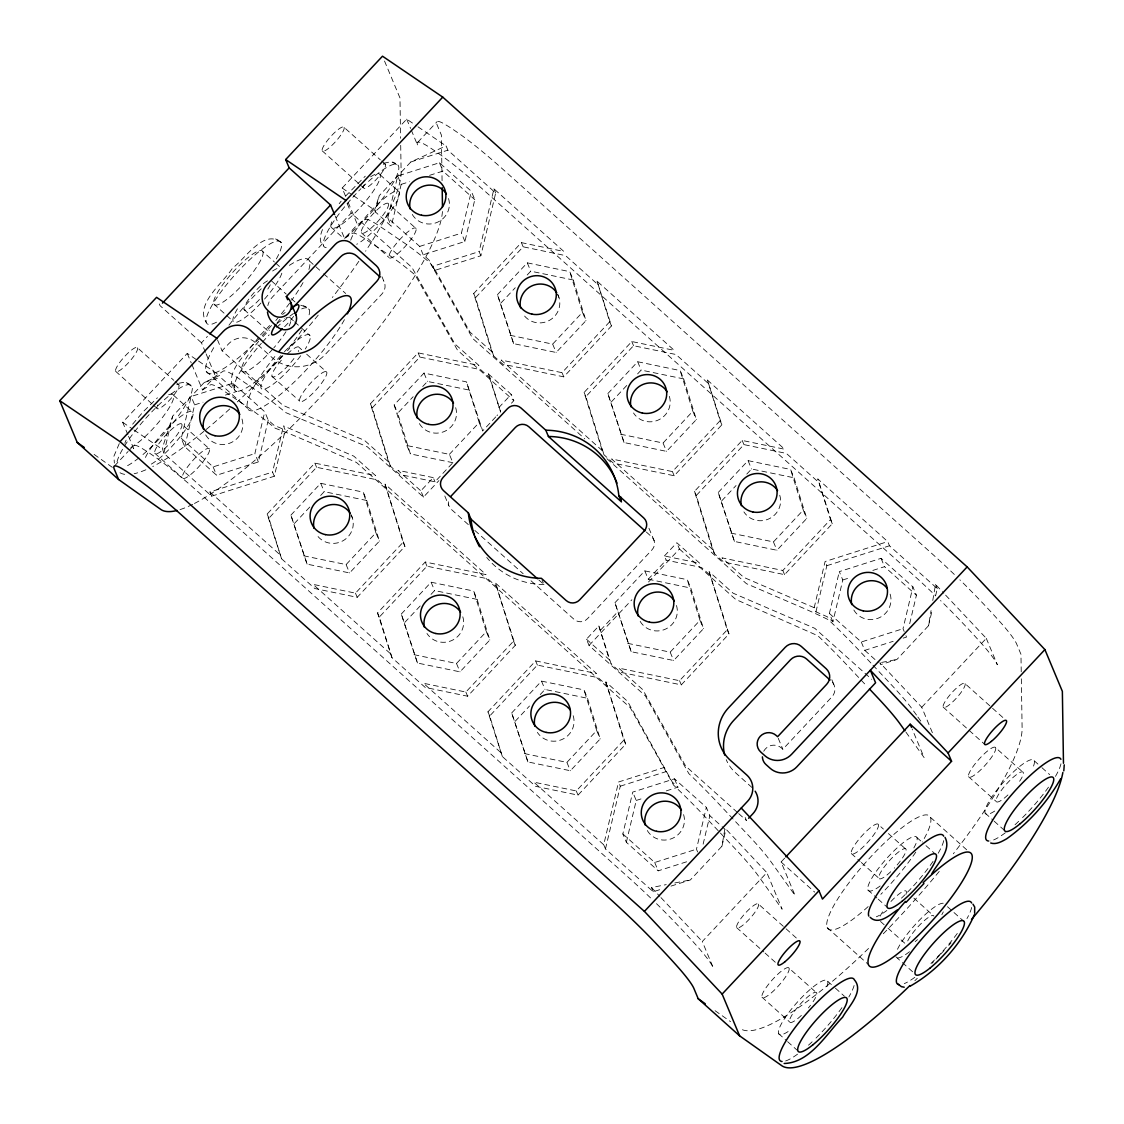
<?xml version="1.0" encoding="UTF-8"?>
<svg xmlns="http://www.w3.org/2000/svg" width="1124" height="1124" viewBox="0 0 1124 1124"><rect width="100%" height="100%" fill="white"/><g stroke="black" fill="none" stroke-linecap="round" stroke-linejoin="round"><path stroke-width="0.75" stroke-dasharray="5 3.75" d="M671 886.105L690.347 879.951L721.945 846.217L724.727 829.765M932.386 732.707L921.75 707.263L879.923 662.767L880.696 664.635L896.896 659.479L928.508 625.745L931.065 610.599M932.765 600.497L935.533 584.424L943.795 593.205M666.293 790.889L677.983 787.165L672.307 782.079L627.614 701.418L605.794 681.875L625.703 744.2L578.003 795.118L535.586 786.322L502.358 756.564L487.942 711.829L535.642 660.912L596.479 673.515L495.403 582.977L515.312 645.302L467.612 696.22L425.181 687.424L391.953 657.666L377.538 612.931L425.237 562.014L486.074 574.617L384.998 484.079L404.907 546.404L357.207 597.322L314.79 588.526L281.562 558.769L267.147 514.033L314.846 463.116L375.669 475.719L353.849 456.175L283.473 425.884L285.215 430.071L274.312 476.239L211.677 496.162L163.865 453.337L162.334 448.237L172.646 416.189L204.259 382.455L219.672 375.43L220.445 377.299L236.391 391.573L224.702 395.297M163.865 453.337L172.646 416.189M268.257 420.123L258.365 461.964L216.623 475.241L184.743 446.692L181.259 438.346L191.136 396.505L232.893 383.228L264.758 411.777L268.257 420.123L273.933 425.209L285.215 430.071M184.743 446.692L194.635 404.865L191.136 396.505M258.365 461.964L254.881 453.604L264.758 411.777M274.312 476.239L272.556 472.052L283.473 425.884M397.699 176.032L401.184 184.378L391.307 226.219L375.374 211.944L379.209 195.717L410.808 161.982L445.216 146.289L446.144 146.008L447.886 150.18L495.684 193.005L480.861 255.752L434.777 270.42L428.848 259.855L423.172 254.769L419.673 246.409L387.808 217.859L397.699 176.032L439.442 162.741L471.321 191.291L474.806 199.65L464.929 241.477L423.172 254.769M464.929 241.477L461.43 233.132L471.321 191.291M480.861 255.752L479.119 251.579L493.942 188.832L563.827 251.439L521.396 242.629L473.696 293.547L491.862 351.714L493.605 355.887L502.934 364.232L563.77 376.849L611.47 325.932L597.055 281.197L674.217 350.337L631.8 341.541L584.101 392.445L602.267 450.612L604.01 454.784L613.339 463.13L674.161 475.747L721.861 424.83L707.446 380.095L784.622 449.235L742.191 440.439L694.491 491.357L712.658 549.51L714.414 553.682L723.73 562.028L784.566 574.645L832.266 523.728L817.851 478.993L887.735 541.599L889.477 545.772L937.29 588.597L935.294 597.041M659.718 889.702L653.269 891.754L605.471 848.929L603.714 844.756L618.551 781.995L664.621 767.341M605.471 848.929L620.293 786.182L618.551 781.995M686.609 861.799L658.214 870.833L626.349 842.283L622.851 833.938L632.728 792.097L674.484 778.82L706.35 807.369L709.848 815.715L720.877 825.606M626.349 842.283L636.226 800.457L632.728 792.097M697.639 851.978L696.473 849.196L706.35 807.369M703.132 844.166L709.848 815.715M721.945 846.217L725.781 829.99L722.114 826.702M909.681 623.694L916.411 595.242L912.913 586.883L881.047 558.333L839.291 571.624L842.789 579.97L832.898 621.811L827.222 616.725L815.94 611.863L814.197 607.691L825.1 561.522L887.735 541.599M815.94 611.863L826.842 565.695L825.1 561.522M832.898 621.811L829.4 613.451L839.291 571.624M904.188 631.505L903.022 628.723L912.913 586.883M928.508 625.745L932.499 608.857M375.374 211.944L374.587 210.076L379.209 195.717M322.518 229.535C320.368 234.368 318.387 242.264 323.656 245.875M119.27 443.587L113.889 456.274L114.367 463.102M132.646 424.155L143.268 411.679L157.444 397.798M339.195 203.683L341.12 201.196M345.475 196.194L365.272 176.187M258.351 337.355C250.216 350.702 222.44 372.072 234.354 389.522M127.883 434.707L122.685 422.301L187.244 353.4L197.107 360.102M345.475 195.998L342.16 188.045L406.705 119.144L416.568 125.86M205.467 352.332L201.477 342.792L207.448 336.399M495.796 416.878L482.688 430.885L466.502 381.893L423.987 373.084L394.173 404.907L406.874 445.54L449.375 454.349L452.874 462.709L434.988 481.803L399.652 474.469L390.337 466.123L388.581 461.95L364.527 440.397L282.869 405.258L222.088 350.8L228.537 343.916A18.982 18.434 -22.7 0 1 255.246 342.497L271.811 357.334A37.949 36.853 -22.7 0 0 325.229 354.496L382.034 293.87A11.38 11.057 -22.7 0 0 383.382 280.382M347.246 203.613L351.18 213.012L272.43 297.059A18.982 18.434 -22.7 0 0 267.821 305.616M114.451 466.038L128.108 451.455M129.26 450.232L133.812 445.371M417.819 142.214L437.194 121.547M191.895 364.527L202.531 389.972L215.443 376.189L223.367 371.089A94.894 9.498 43.1 0 1 237.459 377.65L262.047 394.355A94.894 9.498 43.1 0 1 285.974 412.691L367.155 446.664L423.467 497.103L438.922 480.608M335.233 216.117L344.548 238.4L357.46 224.617L365.37 219.517A94.894 9.498 43.1 0 1 379.462 226.065L404.05 242.77A94.894 9.498 43.1 0 1 430.127 262.89A104.939 2.796 61.1 0 1 443.896 287.182L472.656 338.422L584.775 438.852M388.581 461.95L370.414 403.797L418.128 352.88L478.95 365.483L454.897 343.944L411.96 267.456L351.18 213.012M281.562 558.769L268.889 518.206L316.589 467.289L377.425 479.906L386.74 488.252M390.337 466.123L372.17 407.97L419.87 357.053L480.707 369.67L490.022 378.015L500.573 411.791L496.991 415.613M493.605 355.887L475.452 297.734L523.152 246.816L565.569 255.612L598.797 285.37M290.905 515.143L320.719 483.32L363.221 492.129L366.719 500.489L379.406 541.122L349.592 572.945L307.091 564.136L290.905 515.143L307.091 564.136M497.454 294.671L527.268 262.847L569.77 271.657L573.268 280.002L585.969 320.649L556.155 352.472L513.64 343.649L497.454 294.671L513.64 343.649M294.39 523.489L311.095 505.674M320.635 495.487L324.204 491.666L366.719 500.489M452.874 462.709L410.358 453.885L397.671 413.253L413.168 396.702M422.708 386.53L427.485 381.429L469.987 390.239M500.953 303.016L515.256 287.744M527.184 275.015L530.767 271.193L573.268 280.002M303.592 555.776L346.094 564.585L375.908 532.762L363.221 492.129M449.375 454.349L479.189 422.526L466.502 381.893M510.141 335.303L552.657 344.113L582.471 312.289L569.77 271.657M423.467 497.103L420.84 490.851L433.232 477.616L434.988 481.803M498.831 407.605L511.209 394.383L488.28 373.842L500.573 411.791M511.462 403.193L513.837 400.65L511.209 394.383M390.211 653.48L313.034 584.354L355.465 593.149L403.165 542.232L384.998 484.079M602.267 450.612L501.192 360.059L562.014 372.676L609.714 321.759L597.055 281.197M391.953 657.666L379.294 617.104L426.994 566.187L487.816 578.804L497.145 587.149M603.49 453.127L585.843 396.632L633.543 345.714L675.974 354.51L709.202 384.267M401.296 614.041L431.11 582.218L473.626 591.027L477.11 599.387L489.811 640.02L459.997 671.843L417.482 663.034L401.296 614.041L417.482 663.034M607.859 393.569L637.673 361.745L680.175 370.555L683.673 378.9L696.36 419.547L666.546 451.37L624.045 442.547L607.859 393.569L624.045 442.547M404.795 622.387L420.292 605.85M431.026 594.385L434.609 590.564L477.11 599.387M611.344 401.914L626.855 385.363M637.589 373.913L641.158 370.091L683.673 378.9M413.997 654.674L456.499 663.483L486.313 631.66L473.626 591.027M620.546 434.201L663.048 443.011L692.862 411.187L680.175 370.555M500.602 752.378L423.439 683.252L465.856 692.047L513.556 641.13L495.403 582.977M712.658 549.51L611.582 458.957L672.419 471.574L720.119 420.657L707.446 380.095M502.358 756.564L489.685 716.002L537.384 665.085L598.221 677.702L607.55 686.047M714.414 553.682L696.248 495.529L743.947 444.612L786.364 453.408L819.593 483.165M511.701 712.939L541.515 681.116L584.016 689.925L587.515 698.285L600.202 738.918L570.388 770.741L527.887 761.931L511.701 712.939L527.887 761.931M614.968 602.703L644.783 570.88L687.298 579.689L690.796 588.049L703.484 628.681L673.669 660.505L631.168 651.695L614.968 602.703L631.168 651.695M718.25 492.467L748.064 460.643L790.579 469.453L794.064 477.798L806.765 518.445L776.951 550.268L734.436 541.445L718.25 492.467L734.436 541.445M784.65 858.174L781.068 862.01L795.047 895.406L770.811 861.518A94.894 9.498 43.1 0 0 748.598 835.539L716.873 801.791A94.894 9.498 43.1 0 0 688.815 773.565L645.387 695.911L589.06 645.457L586.447 639.191L598.839 625.97L611.133 663.919L620.448 672.264L681.284 684.881L728.984 633.964L709.075 571.638L733.129 593.191L814.802 628.33L871.69 679.303M664.424 555.958L676.817 542.737L699.746 563.279L664.424 555.958L666.167 560.131L701.502 567.465L710.818 575.811M515.185 721.285L529.502 706.013M540.237 694.562L545 689.462L587.515 698.285M600.581 630.143L618.467 611.049M644.783 570.88L648.281 579.225L666.167 560.131M721.749 500.812L736.051 485.54M746.786 474.089L751.563 468.989L794.064 477.798M589.06 645.457L631.871 599.766M648.52 581.993L679.43 549.004L676.817 542.737M524.388 753.572L566.903 762.381L596.703 730.558L584.016 689.925M627.67 643.335L670.171 652.145L699.985 620.322L687.298 579.689M730.951 533.099L773.452 541.909L803.267 510.085L790.579 469.453M603.714 844.756L533.83 782.149L576.261 790.945L623.961 740.028L605.794 681.875M737.428 812.469L685.696 766.118L642.759 689.644L618.706 668.092L679.542 680.708L727.242 629.791L709.075 571.638M814.197 607.691L743.807 577.399L721.987 557.855L782.81 570.472L830.524 519.555L817.851 478.993M763.716 751.254A11.38 11.057 -22.7 0 1 781.475 748.008L782.852 749.244L831.901 696.88A11.38 11.057 -22.7 0 0 831.367 681.2M656.514 903.682A94.894 9.498 43.1 0 1 662.598 909.695A151.782 15.188 43.1 0 1 699.704 949.162A94.894 9.498 43.1 0 1 713.318 967.89L702.289 941.519L766.835 872.617L725.008 828.121M921.75 707.263L986.296 638.362L944.975 594.456M260.529 334.854L269.62 325.553M282.531 314.467L285.215 312.416M344.548 238.4L352.458 233.286A94.894 9.498 43.1 0 1 366.55 239.848L391.152 256.553A94.894 9.498 43.1 0 1 415.079 274.888L457.524 350.196L513.837 400.65M202.531 389.972L210.455 384.872A94.894 9.498 43.1 0 1 224.547 391.419L249.135 408.124A94.894 9.498 43.1 0 1 275.197 428.244A104.939 17.127 25 0 1 301.766 438.894L356.477 462.442L630.241 707.684L659.001 758.925A104.939 2.796 61.1 0 1 673.571 785.114A94.894 9.498 43.1 0 1 703.961 815.574L719.234 831.816M410.808 161.982L447.886 150.18M401.184 184.378L409.543 181.723M429.579 175.344L442.94 171.101L474.806 199.65M419.673 246.409L461.43 233.132M434.777 270.42L433.035 266.248L479.119 251.579M204.259 382.455L220.445 377.299M194.635 404.865L202.98 402.195M181.259 438.346L213.124 466.896L254.881 453.604M211.677 496.162L209.921 491.989L272.556 472.052M826.842 565.695L889.477 545.772M842.789 579.97L849.463 577.848M872.842 570.416L884.532 566.693L916.411 595.242M829.4 613.451L861.279 642.001L903.022 628.723M861.279 642.001L864.763 650.36L893.159 641.326M903.176 638.137L906.52 637.069L904.778 632.896M620.293 786.182L666.377 771.514M636.226 800.457L642.914 798.321M622.851 833.938L654.716 862.487L696.473 849.196M653.269 891.754L651.527 887.581L666.223 884.616M383.677 163.233L391.489 161.645L398.528 165.945M178.786 383.256L184.926 382.118L191.979 386.417M881.623 662.429L896.896 659.479M674.836 882.958L690.347 879.951M300.754 305.208L306.445 307.133L309.226 309.592M433.232 477.616L397.91 470.296L420.84 490.851M648.281 579.225L690.796 588.049M281.281 242.77C264.098 227.891 244.484 259.77 232.57 268.032C224.083 282.096 194.269 304.168 206.395 322.7M395.746 163.486L392.838 162.109M278.499 240.325L275.577 238.934M306.445 307.133L303.536 305.756M189.183 383.972L186.275 382.582M342.16 188.045L352.023 194.747M353.442 195.702L374.587 210.076M198.512 361.057L219.672 375.43M417.973 126.815L446.144 146.008M122.685 422.301L132.548 429.017M133.953 429.972L162.123 449.164M94.093 454.405L112.372 467.359M715.089 1010.715L730.558 1021.66M344.113 127.377A16.129 3.498 -48.1 0 1 328.939 148.017A16.129 3.498 -48.1 0 1 326.367 141.877A16.129 3.498 -48.1 0 1 344.113 127.377L380.334 159.833M381.626 160.985L385.518 164.469M965.109 683.687A16.129 3.498 -48.1 0 1 949.935 704.327A16.129 3.498 -48.1 0 1 947.363 698.173A16.129 3.498 -48.1 0 1 965.109 683.687L1003.915 718.447M380.095 174.782L399.413 192.092M1034.206 760.751L1040.655 766.526M1041.934 767.678L1049.661 774.605M388.44 203.795A19.923 4.313 -48.1 0 1 369.698 229.296A19.923 4.313 -48.1 0 1 366.522 221.709A19.923 4.313 -48.1 0 1 388.44 203.795L416.049 228.523A19.923 4.313 -48.1 0 1 397.306 254.024A19.923 4.313 -48.1 0 1 394.131 246.437A19.923 4.313 -48.1 0 1 416.049 228.523M995.639 747.741A19.923 4.313 -48.1 0 1 976.896 773.242A19.923 4.313 -48.1 0 1 973.721 765.655A19.923 4.313 -48.1 0 1 995.639 747.741L1023.233 772.469M322.167 150.799L358.387 183.254M359.68 184.406L363.572 187.891M943.162 707.108L984.554 744.2M864.763 650.36L878.251 662.443M361.338 232.738L388.932 257.466M968.523 776.684L996.131 801.412M491.862 351.714L470.043 332.156L433.035 266.248M606.932 458.704L746.42 583.665L801.131 607.213A104.939 17.127 25 0 1 828.486 619.76A94.894 9.498 43.1 0 1 858.876 650.206L871.803 663.961M331.046 227.146L343.916 238.681M985.158 813.116L992.885 820.042M994.164 821.194L1004.477 830.425M679.43 549.004L735.742 599.443L817.907 635.763A94.894 9.498 43.1 0 1 845.965 663.989L867.11 686.483M646.356 532.045L651.583 536.724A9.484 9.217 -22.7 0 1 652.032 549.805L587.487 618.692A9.484 9.217 -22.7 0 1 574.125 619.408L531.02 580.785M309.451 261.021L322.391 272.612M323.684 273.778L345.672 293.476M930.447 817.331L966.668 849.786M262.847 251.607A36.052 7.812 -48.1 0 1 228.931 297.748A36.052 7.812 -48.1 0 1 223.184 284.007A36.052 7.812 -48.1 0 1 262.847 251.607L274.439 261.99M275.731 263.142L279.595 266.613M916.959 837.591L920.823 841.047M925.979 845.655L934.985 853.734M271.193 280.635L286.241 294.123M291.271 298.619L295.022 301.977M878.392 824.566A19.923 4.313 -48.1 0 1 859.635 850.067A19.923 4.313 -48.1 0 1 856.46 842.48A19.923 4.313 -48.1 0 1 878.392 824.566L883.408 829.062M888.424 833.558L905.986 849.294M290.793 318.429L293.378 320.733M294.657 321.885L310.112 335.739M947.49 906.717L964.223 921.708M299.139 347.442L301.654 349.69M306.669 354.186L326.747 372.17A19.923 4.313 -48.1 0 1 308.004 397.671A19.923 4.313 -48.1 0 1 304.815 390.084A19.923 4.313 -48.1 0 1 326.747 372.17M913.868 898.132L933.932 916.116M244.077 309.564L269.17 332.044M851.275 853.509L860.057 861.377M861.307 862.501L878.87 878.237M538.775 579.9L543.988 584.578L542.021 579.872M468.301 524.599L451.314 509.383A9.484 9.217 -22.7 0 1 449.431 498.311M474.834 530.444L523.18 573.76M213.785 303.972L225.376 314.355M226.669 315.507L233.104 321.281M867.897 889.941L876.917 898.02M878.209 899.172L887.215 907.251M586.447 639.191L609.377 659.746L611.133 663.919M752.04 787.545L735.489 772.708A37.949 36.853 -22.7 0 1 726.23 759.669M272.036 376.385L299.63 401.113M880.485 921.455L886.752 927.075M888.002 928.199L906.829 945.059M738.721 813.621L746.476 820.576L743.863 814.31M241.744 370.794L261.063 388.103M895.856 956.763L915.175 974.072M201.477 342.792L160.072 305.7L158.329 301.527M781.068 862.01L814.703 892.133M206.17 371.271L247.575 408.349M827.166 927.567L868.571 964.659M137.564 347.85A16.129 3.498 -48.1 0 1 122.39 368.503A16.129 3.498 -48.1 0 1 119.804 362.349A16.129 3.498 -48.1 0 1 137.564 347.85L173.784 380.305M175.077 381.457L178.955 384.942M758.545 904.16A16.129 3.498 -48.1 0 1 743.371 924.799A16.129 3.498 -48.1 0 1 740.8 918.659A16.129 3.498 -48.1 0 1 758.545 904.16L799.951 941.238M173.546 395.255L192.864 412.564M827.657 981.238L834.092 986.998M835.385 988.151L844.405 996.229M181.891 424.282A19.923 4.313 -48.1 0 1 163.149 449.783A19.923 4.313 -48.1 0 1 159.973 442.182A19.923 4.313 -48.1 0 1 181.891 424.282L209.486 448.996A19.923 4.313 -48.1 0 1 190.743 474.497A19.923 4.313 -48.1 0 1 187.567 466.91A19.923 4.313 -48.1 0 1 209.486 448.996M789.076 968.214A19.923 4.313 -48.1 0 1 770.333 993.714A19.923 4.313 -48.1 0 1 767.158 986.127A19.923 4.313 -48.1 0 1 789.076 968.214L816.684 992.942M115.617 371.285L151.838 403.727M153.131 404.893L157.009 408.363M736.599 927.581L763.772 951.916M765.065 953.082L778.005 964.673M209.921 491.989L279.806 554.582M154.775 453.211L182.383 477.939M761.974 997.157L789.568 1021.885M778.595 1033.588L786.322 1040.515M787.615 1041.667L797.914 1050.898M872.983 665.211L890.601 683.954A94.894 9.498 43.1 0 1 912.814 709.932L916.861 715.581M720.414 833.067L735.686 849.322A94.894 9.498 43.1 0 1 757.899 875.301L782.135 909.19L766.835 872.617M651.527 887.581L659.788 896.362M660.968 897.612L702.289 941.519M917.872 717L920.893 721.243M905.972 732.188L924.139 757.618L912.154 728.984M986.296 638.362L997.325 664.734A94.894 9.498 43.1 0 0 983.711 646.005A151.782 15.188 43.1 0 0 946.619 606.538A94.894 9.498 43.1 0 0 940.521 600.525M935.533 584.424L937.29 588.597M881.047 558.333L884.532 566.693M830.524 519.555L832.266 523.728M803.267 510.085L806.765 518.445M742.191 440.439L743.947 444.612M748.064 460.643L751.563 468.989M831.858 679.739L834.472 686.005M773.452 541.909L776.951 550.268M720.119 420.657L721.861 424.83M782.81 570.472L784.566 574.645M692.862 411.187L696.36 419.547M631.8 341.541L633.543 345.714M694.491 491.357L696.248 495.529M637.673 361.745L641.158 370.091M663.048 443.011L666.546 451.37M609.714 321.759L611.47 325.932M672.419 471.574L674.161 475.747M778.258 738.285L782.852 749.244M727.242 629.791L728.984 633.964M582.471 312.289L585.969 320.649M699.985 620.322L703.484 628.681M557.785 294.657L558.951 297.438M648.927 528.21L654.168 540.742M521.396 242.629L523.152 246.816M584.101 392.445L585.843 396.632M527.268 262.847L530.767 271.193M493.942 188.832L495.684 193.005M552.657 344.113L556.155 352.472M562.014 372.676L563.77 376.849M670.171 652.145L673.669 660.505M679.542 680.708L681.284 684.881M439.442 162.741L442.94 171.101M384.52 61.019L399.975 97.957L400.594 138.308M406.705 119.144L410.597 128.445M411.243 130.005L417.735 145.516A94.894 9.498 43.1 0 1 431.771 148.846A151.782 15.188 43.1 0 1 451.37 162.896A94.894 9.498 43.1 0 1 484.711 190.996L910.946 572.833A94.894 9.498 43.1 0 1 935.477 595.636M473.696 293.547L475.452 297.734M674.484 778.82L677.983 787.165M488.28 373.842L490.022 378.015M623.961 740.028L625.703 744.2M479.189 422.526L482.688 430.885M387.808 217.859L391.307 226.219M654.716 862.487L658.214 870.833M596.703 730.558L600.202 738.918M418.128 352.88L419.87 357.053M423.987 373.084L427.485 381.429M381.977 276.729L384.605 282.995M348.145 202.362L357.46 224.617M535.642 660.912L537.384 665.085M541.515 681.116L545 689.462M566.903 762.381L570.388 770.741M513.556 641.13L515.312 645.302M576.261 790.945L578.003 795.118M444.795 495.965L448.729 505.364M394.173 404.907L397.671 413.253M486.313 631.66L489.811 640.02M406.874 445.54L410.358 453.885M370.414 403.797L372.17 407.97M425.237 562.014L426.994 566.187M487.942 711.829L489.685 716.002M431.11 582.218L434.609 590.564M456.499 663.483L459.997 671.843M403.165 542.232L404.907 546.404M465.856 692.047L467.612 696.22M375.908 532.762L379.406 541.122M351.222 515.129L352.388 517.911M314.846 463.116L316.589 467.289M377.538 612.931L379.294 617.104M320.719 483.32L324.204 491.666M346.094 564.585L349.592 572.945M355.465 593.149L357.207 597.322M217.494 339.841L222.088 350.8M232.893 383.228L236.391 391.573M206.128 353.92L215.443 376.189M267.147 514.033L268.889 518.206M187.244 353.4L191.235 362.94M213.124 466.896L216.623 475.241M128.529 436.267L133.714 448.673A94.894 9.498 43.1 0 1 138.603 446.509A151.782 15.188 43.1 0 1 154.466 456.555A94.894 9.498 43.1 0 1 200.69 494.153L626.925 875.989A94.894 9.498 43.1 0 1 651.47 898.793M598.839 625.97L609.377 659.746M1021.238 671.815L1020.957 654.266L1016.686 644.066A94.894 9.498 43.1 0 0 1003.086 625.337A151.782 15.188 43.1 0 0 965.98 585.871A94.894 9.498 43.1 0 0 959.882 579.858M1021.337 678.826L1022.109 727.945A208.755 45.199 -48.1 0 1 953.321 853.79M442.069 180.655L441.367 135.049L437.096 124.848A94.894 9.498 43.1 0 1 441.971 122.685A151.782 15.188 43.1 0 1 457.833 132.73A94.894 9.498 43.1 0 1 504.072 170.328L930.307 552.165A94.894 9.498 43.1 0 1 954.838 574.954M400.706 145.319L401.113 171.635A208.755 45.199 -48.1 0 1 365.595 251.2M358.837 261.302A208.755 45.199 -48.1 0 1 332.339 297.481M318.218 315.127A208.755 45.199 -48.1 0 1 287.491 350.73M282.841 355.816A208.755 45.199 -48.1 0 1 237.347 401.886M229.732 408.953A208.755 45.199 -48.1 0 1 205.186 430.295M203.88 431.377A208.755 45.199 -48.1 0 1 152.752 466.53M145.881 469.776A208.755 45.199 -48.1 0 1 134.163 473.724M124.722 474.342A208.755 45.199 -48.1 0 1 119.397 472.333M289.388 265.362A75.912 16.438 -48.1 0 1 308.735 270.055M303.03 282.588A75.912 16.438 -48.1 0 1 291.79 300.15M289.683 303.058A75.912 16.438 -48.1 0 1 280.185 315.296M277.923 318.022A75.912 16.438 -48.1 0 1 275.83 320.509M271.474 325.51A75.912 16.438 -48.1 0 1 261.119 336.722M259.869 338.001A75.912 16.438 -48.1 0 1 211.986 373.618A75.912 16.438 -48.1 0 1 215.358 344.942M228.959 325.215A75.912 16.438 -48.1 0 1 263.213 286.901M124.483 446.073A55.034 11.914 -48.1 0 1 174.712 391.419A55.034 11.914 -48.1 0 1 188.101 400.594A55.034 11.914 -48.1 0 1 140.205 456.85M138.912 457.889A55.034 11.914 -48.1 0 1 124.652 467.05M117.065 461.852A55.034 11.914 -48.1 0 1 123.514 447.661M216.525 322.181A55.034 11.914 -48.1 0 1 215.977 299.026A55.034 11.914 -48.1 0 1 267.428 245.468A55.034 11.914 -48.1 0 1 274.86 261.471M362.195 187.441A55.034 11.914 -48.1 0 1 397.727 173.321A55.034 11.914 -48.1 0 1 344.197 238.414M326.241 247.645A55.034 11.914 -48.1 0 1 360.959 188.692M301.682 308.889A55.034 11.914 -48.1 0 1 308.046 317.98M301.836 329.866A55.034 11.914 -48.1 0 1 286.367 350.913M282.236 355.746A55.034 11.914 -48.1 0 1 235.478 390.857A55.034 11.914 -48.1 0 1 261.344 343.368M262.412 342.16A55.034 11.914 -48.1 0 1 269.17 334.868M276.588 327.52A55.034 11.914 -48.1 0 1 293.547 313.498M344.436 319.68A75.912 16.438 -48.1 0 1 260.979 407.928A75.912 16.438 -48.1 0 1 276.841 354.088M868.164 906.59A75.912 16.438 -48.1 0 1 829.54 914.149A75.912 16.438 -48.1 0 1 901.898 827.77A75.912 16.438 -48.1 0 1 922.228 842.031M915.779 852.147A75.912 16.438 -48.1 0 1 880.865 894.311M442.434 211.509A208.755 45.199 -48.1 0 1 349.283 364.598A208.755 45.199 -48.1 0 1 194.157 503.622M192.724 504.339A208.755 45.199 -48.1 0 1 178.66 510.015M293.603 316.392A19.923 4.313 -48.1 0 1 283.501 327.801M276.869 323.262A19.923 4.313 -48.1 0 1 279.96 319.328M176.749 384.731A16.129 3.498 -48.1 0 1 169.471 400.2A16.129 3.498 -48.1 0 1 157.739 405.019M383.298 164.259A16.129 3.498 -48.1 0 1 376.02 179.728A16.129 3.498 -48.1 0 1 364.288 184.547M270.294 284.765A19.923 4.313 -48.1 0 1 266.009 291.664M259.475 299.49A19.923 4.313 -48.1 0 1 244.976 305.433A19.923 4.313 -48.1 0 1 268.453 280.382M890.7 871.746A19.923 4.313 -48.1 0 1 880.865 872.027A19.923 4.313 -48.1 0 1 903.935 848.803A19.923 4.313 -48.1 0 1 894.268 868.149M145.432 457.454A36.052 7.812 -48.1 0 1 180.95 416.287A36.052 7.812 -48.1 0 1 187.582 426.558A36.052 7.812 -48.1 0 1 150.138 464.746M281.829 273.202A36.052 7.812 -48.1 0 1 262.018 301.892M260.951 303.03A36.052 7.812 -48.1 0 1 236.251 322.321A36.052 7.812 -48.1 0 1 237.951 308.004M272.64 270.982A36.052 7.812 -48.1 0 1 277.221 268.453M350.702 240.157A36.052 7.812 -48.1 0 1 384.942 197.768A36.052 7.812 -48.1 0 1 395.002 204.666A36.052 7.812 -48.1 0 1 356.701 244.273M284.414 351.742A36.052 7.812 -48.1 0 1 307.498 334.601A36.052 7.812 -48.1 0 1 305.278 349.016M300.726 355.704A36.052 7.812 -48.1 0 1 262.96 389.269A36.052 7.812 -48.1 0 1 281.211 355.128M287.322 353.934A19.923 4.313 -48.1 0 1 298.239 351.573M293.954 358.486A19.923 4.313 -48.1 0 1 272.963 377.032A19.923 4.313 -48.1 0 1 283.754 357.53M168.6 394.805A36.052 7.812 -48.1 0 1 164.989 414.068A36.052 7.812 -48.1 0 1 130.82 447.436M124.834 443.334A36.052 7.812 -48.1 0 1 126.113 440.144M370.569 176.833A36.052 7.812 -48.1 0 1 376.498 186.008A36.052 7.812 -48.1 0 1 344.225 222.482A36.052 7.812 -48.1 0 1 332.662 219.672M285.847 317.966A36.052 7.812 -48.1 0 1 289.163 325.904M285.96 331.706A36.052 7.812 -48.1 0 1 273.806 347.878M272.767 349.058A36.052 7.812 -48.1 0 1 242.531 371.693A36.052 7.812 -48.1 0 1 258.731 341.345M262.946 336.68A36.052 7.812 -48.1 0 1 269.409 330.175M277.136 323.473A36.052 7.812 -48.1 0 1 284.456 318.612M880.134 885.993A36.052 7.812 -48.1 0 1 871.226 879.221A36.052 7.812 -48.1 0 1 905.663 840.85A36.052 7.812 -48.1 0 1 913.053 849.322M788.135 1031.537A36.052 7.812 -48.1 0 1 782.206 1022.362A36.052 7.812 -48.1 0 1 814.479 985.903A36.052 7.812 -48.1 0 1 826.028 988.713M801.384 1015.394A19.923 4.313 -48.1 0 1 790.467 1017.754A19.923 4.313 -48.1 0 1 811.416 994.08A19.923 4.313 -48.1 0 1 811.5 1003.971M810.516 1005.263A19.923 4.313 -48.1 0 1 808.409 1007.905M943.289 911.873A36.052 7.812 -48.1 0 1 941.856 914.641M909.513 951.719A36.052 7.812 -48.1 0 1 897.542 957.929M897.486 949.288A36.052 7.812 -48.1 0 1 920.289 919.306A36.052 7.812 -48.1 0 1 943.219 903.246M917.465 939.65A19.923 4.313 -48.1 0 1 915.189 941.617M907.728 940.929A19.923 4.313 -48.1 0 1 920.331 924.35A19.923 4.313 -48.1 0 1 933.004 915.47M994.684 811.064A36.052 7.812 -48.1 0 1 988.755 801.89A36.052 7.812 -48.1 0 1 1021.028 765.416A36.052 7.812 -48.1 0 1 1032.591 768.226M1007.947 794.921A19.923 4.313 -48.1 0 1 997.03 797.281A19.923 4.313 -48.1 0 1 1017.965 773.607A19.923 4.313 -48.1 0 1 1018.049 783.498M943.71 840.668A55.034 11.914 -48.1 0 1 938.161 853.313M933.046 861.406A55.034 11.914 -48.1 0 1 901.434 898.174M886.85 910.51A55.034 11.914 -48.1 0 1 876.341 916.791M951.044 942.839A208.755 45.199 -48.1 0 1 948.726 945.396M944.076 950.468A208.755 45.199 -48.1 0 1 940.591 954.234M939.425 955.47A208.755 45.199 -48.1 0 1 932.105 963.198M917.296 978.287A208.755 45.199 -48.1 0 1 914.838 980.732M854.1 985.509A55.034 11.914 -48.1 0 1 848.859 996.96M841.932 1007.652A55.034 11.914 -48.1 0 1 813.355 1040.655M812.132 1041.822A55.034 11.914 -48.1 0 1 808.493 1045.179M797.548 1054.157A55.034 11.914 -48.1 0 1 783.47 1061.463M971.656 907.475A55.034 11.914 -48.1 0 1 966.963 918.617M957.283 933.454A55.034 11.914 -48.1 0 1 929.379 964.982M914.796 977.332A55.034 11.914 -48.1 0 1 904.286 983.612M1060.958 763.828A55.034 11.914 -48.1 0 1 1055.408 776.473M1048.481 787.179A55.034 11.914 -48.1 0 1 1019.904 820.183M1018.681 821.335A55.034 11.914 -48.1 0 1 1015.042 824.707M1005.334 832.772A55.034 11.914 -48.1 0 1 990.033 840.991M543.988 584.578A75.912 73.72 -22.7 0 1 486.734 557.434M462.793 616.809A19.923 19.347 -22.7 0 1 426.965 633.472M779.747 495.234A19.923 19.347 -22.7 0 1 743.919 511.898M669.342 396.336A19.923 19.347 -22.7 0 1 633.514 412.986M557.659 294.319A19.923 19.347 -22.7 0 1 549.706 320.214A19.923 19.347 -22.7 0 1 523.124 314.088M351.095 514.792A19.923 19.347 -22.7 0 1 343.157 540.686A19.923 19.347 -22.7 0 1 316.561 534.574M573.184 715.707A19.923 19.347 -22.7 0 1 537.356 732.37M939.214 871.437A208.755 45.199 -48.1 0 1 882.073 934.999M868.543 948.445A208.755 45.199 -48.1 0 1 740.393 1028.643M890.953 901.476A19.923 4.313 -48.1 0 1 905.438 895.519M880.12 916.201A19.923 4.313 -48.1 0 1 884.419 909.302M448.546 198.541A19.923 19.347 -22.7 0 1 436.154 222.777A19.923 19.347 -22.7 0 1 411.159 212.197M676.465 605.471A19.923 19.347 -22.7 0 1 664.073 629.707A19.923 19.347 -22.7 0 1 639.064 619.141M890.138 594.132A19.923 19.347 -22.7 0 1 877.746 618.369A19.923 19.347 -22.7 0 1 852.751 607.803M683.589 814.605A19.923 19.347 -22.7 0 1 671.197 838.841A19.923 19.347 -22.7 0 1 646.188 828.276M455.67 407.675A19.923 19.347 -22.7 0 1 443.278 431.911A19.923 19.347 -22.7 0 1 418.269 421.345M241.997 419.013A19.923 19.347 -22.7 0 1 229.605 443.249A19.923 19.347 -22.7 0 1 204.596 432.684"/><path stroke-width="1.5" d="M974.634 913.18L974.705 907.068L973.005 904.216M1064.245 764.84L1063.81 770.867M974.494 914.514C961.54 944.062 938.133 970.335 910.047 986.24M1060.649 778.763C1047.329 802.255 1028.769 823.035 1006.767 838.729C1002.06 841.37 996.342 844.883 990.722 843.014M931.965 873.503C937.514 863.373 951.803 849.983 945.045 837.408M923.942 883.548L905.972 902.431M177.086 510.451A208.755 45.199 -48.1 0 1 160.802 509.425L118.624 479.541L77.219 442.463L59.755 400.692L156.573 297.34L216.848 338.282M334.559 214.529L330.568 204.99L289.163 167.898L285.679 159.552L382.497 56.2L442.758 97.128L967.16 566.903L1044.899 649.588L1062.363 691.358L1063.473 763.28M162.46 303.143L289.163 167.898M209.837 333.856L330.568 204.99M59.755 400.692L120.015 441.62L223.297 331.383A18.982 18.434 -22.7 0 1 250.006 329.964L266.571 344.801A37.949 36.853 -22.7 0 0 319.989 341.963L376.793 281.337A11.38 11.057 -22.7 0 0 376.259 265.657L351.419 243.402A11.38 11.057 -22.7 0 0 335.388 244.245L286.339 296.61L287.646 299.743M442.758 97.128L267.189 284.541A18.982 18.434 -22.7 0 0 268.088 310.674L272.219 314.383A11.38 11.057 -22.7 0 0 288.25 313.54A11.38 11.057 -22.7 0 0 287.716 297.846L286.339 296.61M291.58 309.142L340.628 256.778A11.38 11.057 -22.7 0 1 356.659 255.935L380.193 277.01M450.864 496.316L515.41 427.415A9.484 9.217 -22.7 0 1 528.772 426.698L645.05 530.879M909.948 985.537A208.755 45.199 -48.1 0 1 781.798 1065.721L739.62 1035.85L722.142 994.08L644.417 911.395L747.699 801.159A18.982 18.434 -22.7 0 0 746.8 775.012L730.249 760.175A37.949 36.853 -22.7 0 1 728.464 707.895L785.269 647.269A11.38 11.057 -22.7 0 1 801.286 646.412L826.126 668.668A11.38 11.057 -22.7 0 1 826.66 684.347L777.611 736.712L776.234 735.475A11.38 11.057 -22.7 0 0 760.203 736.332A11.38 11.057 -22.7 0 0 760.737 752.012L764.882 755.721A18.982 18.434 -22.7 0 0 791.591 754.302L967.16 566.903M748.626 818.272L752.939 813.678A18.982 18.434 -22.7 0 0 755.173 791.212M785.845 856.895L910.159 724.207L951.564 761.285L822.459 899.088L818.975 890.742L741.236 808.044M722.142 994.08L818.975 890.742M951.564 761.285L948.066 752.939L1044.899 649.588M897.247 909.99C890.11 914.824 878.589 925.53 870.173 917.324M904.216 987.209L901.42 986.661L898.118 984.146M784.159 1063.487C810.095 1062.742 826.323 1034.066 842.663 1017.15C847.875 1007.287 864.595 991.396 854.366 979.819A55.034 11.914 -48.1 0 0 807.018 1012.991A55.034 11.914 -48.1 0 0 782.079 1061.506M285.679 159.552L345.939 200.479M77.219 442.463L84.258 447.436M118.624 479.541L114.353 469.34A94.894 9.498 43.1 0 1 128.389 472.67A151.782 15.188 43.1 0 1 148.003 486.72A94.894 9.498 43.1 0 1 181.329 514.82L607.564 896.657A94.894 9.498 43.1 0 1 643.237 930.363A151.782 15.188 43.1 0 1 680.343 969.829A94.894 9.498 43.1 0 1 693.944 988.558L698.215 998.758L705.254 1003.746M830.06 680.02L806.526 658.945A11.38 11.057 -22.7 0 0 790.509 659.788L733.705 720.428A37.949 36.853 -22.7 0 0 724.699 755.117M545.814 430.211L520.904 407.914A9.484 9.217 -22.7 0 0 507.556 408.616L443.011 477.517A9.484 9.217 -22.7 0 0 443.446 490.584L468.343 512.895A75.912 73.72 -22.7 0 0 541.375 578.312L566.271 600.609A9.484 9.217 -22.7 0 0 579.619 599.907L644.178 531.006A9.484 9.217 -22.7 0 0 643.729 517.939L618.832 495.628A75.912 73.72 -22.7 0 0 545.814 430.211L548.428 436.477L621.446 501.894L618.832 495.628M468.343 512.895L470.97 519.162L537.469 578.734M120.015 441.62L644.417 911.395M698.215 998.758L739.62 1035.85M948.066 752.939L870.341 670.241L875.582 682.774L796.832 766.835A18.982 18.434 -22.7 0 1 770.123 768.254L765.978 764.545A11.38 11.057 -22.7 0 1 762.395 756.874M869.47 688.984L877.689 697.737A94.894 9.498 43.1 0 1 899.917 723.716L904.961 730.783M910.159 724.207L911.494 727.383M290.821 302.665L296.062 315.198M442.182 187.68L442.477 206.971M279.103 351.362A75.912 16.438 -48.1 0 1 335.921 299.335A75.912 16.438 -48.1 0 1 347.428 313.849M923.127 882.691A75.912 16.438 -48.1 0 1 966.781 873.46A75.912 16.438 -48.1 0 1 880.233 965.08A75.912 16.438 -48.1 0 1 905.438 901.42M293.519 306.487A19.923 4.313 -48.1 0 1 296.118 312.697M282.321 328.896A19.923 4.313 -48.1 0 1 272.036 334.741A19.923 4.313 -48.1 0 1 275.956 324.527M868.796 916.088A55.034 11.914 -48.1 0 1 901.167 864.019A55.034 11.914 -48.1 0 1 943.668 836.172M1062.84 772.469A208.755 45.199 -48.1 0 1 971.529 919.418M899.326 984.68A55.034 11.914 -48.1 0 1 924.265 936.151A55.034 11.914 -48.1 0 1 971.614 902.979M988.628 841.033A55.034 11.914 -48.1 0 1 1013.567 792.504A55.034 11.914 -48.1 0 1 1060.916 759.332M620.813 497.103A75.912 73.72 -22.7 0 1 621.277 500.292M479.526 546.756A75.912 73.72 -22.7 0 1 474.876 536.457M474.342 534.94A75.912 73.72 -22.7 0 1 470.97 519.162M548.428 436.477A75.912 73.72 -22.7 0 1 616.992 483.095M424.394 627.262A19.923 19.347 -22.7 0 1 460.643 612.243M741.348 505.688A19.923 19.347 -22.7 0 1 777.597 490.654M630.943 406.79A19.923 19.347 -22.7 0 1 667.206 391.756M520.553 307.892A19.923 19.347 -22.7 0 1 556.802 292.858M313.989 528.364A19.923 19.347 -22.7 0 1 350.252 513.345M534.785 726.16A19.923 19.347 -22.7 0 1 570.079 709.764M294.839 312.584A11.38 11.057 -22.7 0 1 277.459 326.915L273.329 323.206A18.982 18.434 -22.7 0 1 267.47 312.036M410.148 208.994A19.923 19.347 -22.7 0 1 446.411 193.96M638.067 615.924A19.923 19.347 -22.7 0 1 674.33 600.89M851.739 604.586A19.923 19.347 -22.7 0 1 887.033 588.175M645.19 825.058A19.923 19.347 -22.7 0 1 681.453 810.039M417.271 418.128A19.923 19.347 -22.7 0 1 453.534 403.094M203.599 429.466A19.923 19.347 -22.7 0 1 239.848 414.433M902.361 901.041A36.052 7.812 -48.1 0 0 936.278 854.886A36.052 7.812 -48.1 0 0 896.615 887.286A36.052 7.812 -48.1 0 0 902.361 901.041M813.059 1044.688A36.052 7.812 -48.1 0 0 846.976 998.534A36.052 7.812 -48.1 0 0 807.313 1030.933A36.052 7.812 -48.1 0 0 813.059 1044.688M930.307 967.848A36.052 7.812 -48.1 0 0 964.223 921.708A36.052 7.812 -48.1 0 0 924.56 954.107A36.052 7.812 -48.1 0 0 930.307 967.848M1019.609 824.201A36.052 7.812 -48.1 0 0 1053.525 778.061A36.052 7.812 -48.1 0 0 1013.862 810.46A36.052 7.812 -48.1 0 0 1019.609 824.201M784.777 961.891A16.129 3.498 -48.1 0 0 799.951 941.238A16.129 3.498 -48.1 0 0 782.206 955.737A16.129 3.498 -48.1 0 0 784.777 961.891M991.326 741.419A16.129 3.498 -48.1 0 0 1006.5 720.765A16.129 3.498 -48.1 0 0 988.755 735.265A16.129 3.498 -48.1 0 0 991.326 741.419M435.817 633.514A19.923 19.347 -22.7 0 0 459.294 608.463A19.923 19.347 -22.7 0 0 425.827 601.523A19.923 19.347 -22.7 0 0 435.817 633.514M428.694 424.38A19.923 19.347 -22.7 0 0 452.171 399.329A19.923 19.347 -22.7 0 0 418.704 392.388A19.923 19.347 -22.7 0 0 428.694 424.38M642.366 413.042A19.923 19.347 -22.7 0 0 665.858 387.991A19.923 19.347 -22.7 0 0 632.376 381.05A19.923 19.347 -22.7 0 0 642.366 413.042M649.489 622.176A19.923 19.347 -22.7 0 0 672.967 597.125A19.923 19.347 -22.7 0 0 639.5 590.184A19.923 19.347 -22.7 0 0 649.489 622.176M546.222 732.412A19.923 19.347 -22.7 0 0 569.699 707.361A19.923 19.347 -22.7 0 0 536.218 700.421A19.923 19.347 -22.7 0 0 546.222 732.412M752.771 511.94A19.923 19.347 -22.7 0 0 776.248 486.889A19.923 19.347 -22.7 0 0 742.781 479.948A19.923 19.347 -22.7 0 0 752.771 511.94M531.975 314.144A19.923 19.347 -22.7 0 0 555.453 289.079A19.923 19.347 -22.7 0 0 521.972 282.138A19.923 19.347 -22.7 0 0 531.975 314.144M325.412 534.617A19.923 19.347 -22.7 0 0 348.89 509.565A19.923 19.347 -22.7 0 0 315.423 502.625A19.923 19.347 -22.7 0 0 325.412 534.617M215.021 435.719A19.923 19.347 -22.7 0 0 238.499 410.667A19.923 19.347 -22.7 0 0 205.018 403.727A19.923 19.347 -22.7 0 0 215.021 435.719M421.57 215.246A19.923 19.347 -22.7 0 0 445.048 190.181A19.923 19.347 -22.7 0 0 411.581 183.24A19.923 19.347 -22.7 0 0 421.57 215.246M863.176 610.838A19.923 19.347 -22.7 0 0 886.653 585.787A19.923 19.347 -22.7 0 0 853.172 578.846A19.923 19.347 -22.7 0 0 863.176 610.838M656.613 831.324A19.923 19.347 -22.7 0 0 680.09 806.259A19.923 19.347 -22.7 0 0 646.623 799.319A19.923 19.347 -22.7 0 0 656.613 831.324"/></g></svg>
